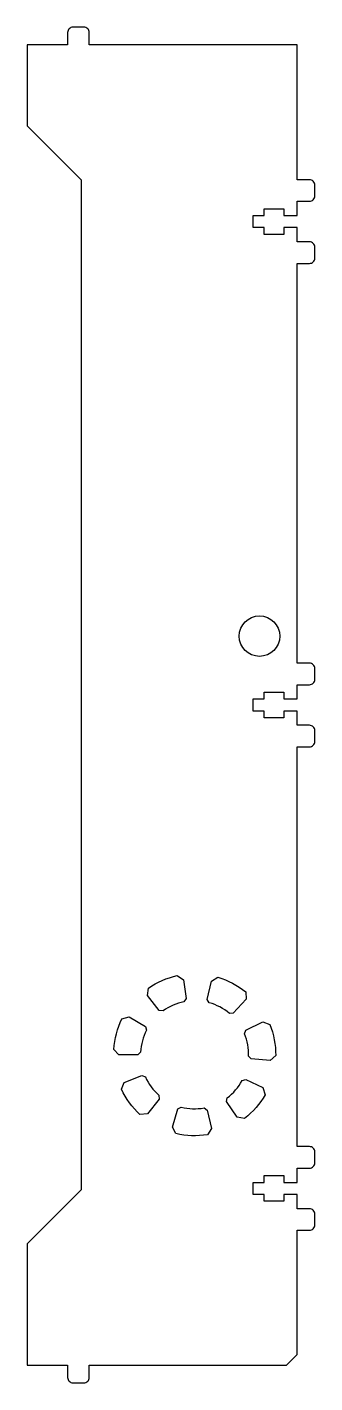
# Model space of a CAD drawing. Header units: millimetres. Extents: x 0 to 106, y -6 to 496.
import ezdxf

# ---------------------------------------------------------------- set-up
doc = ezdxf.new("R2010")
doc.units = ezdxf.units.MM

msp = doc.modelspace()

# ---------------------------------------------------------------- linework, layer by layer
for points in [[(96, 0), (100, 4), (100, 50), (104.5, 50, 0.414214), (106.5, 52), (106.5, 56, 0.414214), (104.5, 58), (100, 58), (100, 63.25), (95, 63.25), (95, 60.75), (87.7, 60.75), (87.7, 63.25), (83.7, 63.25), (83.7, 67.75), (87.7, 67.75), (87.7, 70.25), (95, 70.25), (95, 67.75), (100, 67.75), (100, 73), (104.5, 73, 0.414214), (106.5, 75), (106.5, 79, 0.414214), (104.5, 81), (100, 81), (100, 229), (104.5, 229, 0.414214), (106.5, 231), (106.5, 235, 0.414214), (104.5, 237), (100, 237), (100, 242.25), (95, 242.25), (95, 239.75), (87.7, 239.75), (87.7, 242.25), (83.7, 242.25), (83.7, 246.75), (87.7, 246.75), (87.7, 249.25), (95, 249.25), (95, 246.75), (100, 246.75), (100, 252), (104.5, 252, 0.414214), (106.5, 254), (106.5, 258, 0.414214), (104.5, 260), (100, 260), (100, 408), (104.5, 408, 0.414214), (106.5, 410), (106.5, 414, 0.414214), (104.5, 416), (100, 416), (100, 421.25), (95, 421.25), (95, 418.75), (87.7, 418.75), (87.7, 421.25), (83.7, 421.25), (83.7, 425.75), (87.7, 425.75), (87.7, 428.25), (95, 428.25), (95, 425.75), (100, 425.75), (100, 431), (104.5, 431, 0.414214), (106.5, 433), (106.5, 437, 0.414214), (104.5, 439), (100, 439), (100, 489), (23, 489), (23, 493.5, 0.414214), (21, 495.5), (17, 495.5, 0.414214), (15, 493.5), (15, 489), (0, 489), (0, 459), (20, 439), (20, 65), (0, 45), (0, 0), (15, 0), (15, -4.5, 0.414214), (17, -6.5), (21, -6.5, 0.414214), (23, -4.5), (23, 0)], [(44.9, 139.65, -0.097871), (55.56, 144.3), (57.83, 142.69), (58.87, 135.77), (58.03, 134.6, 0.106295), (50.33, 131.24), (48.91, 131.42), (44.54, 136.89)], [(70.61, 143.74, -0.097871), (80.89, 138.3), (81.04, 135.53), (76.28, 130.39), (74.85, 130.32, 0.106295), (67.42, 134.25), (66.67, 135.47), (68.23, 142.3)], [(37.75, 129), (43.81, 125.5), (44.2, 124.12, 0.106295), (42.02, 116), (41, 115), (34, 115), (32.07, 117, -0.097871), (35.08, 128.24)], [(89.84, 126.19, -0.097871), (92, 114.76), (89.92, 112.91), (82.94, 113.43), (81.99, 114.5, 0.106295), (80.43, 122.77), (80.92, 124.11), (87.23, 127.15)], [(41.77, 92.84, -0.097871), (34.87, 102.2), (35.94, 104.77), (42.45, 107.33), (43.77, 106.77, 0.106295), (48.76, 100.01), (48.91, 98.58), (44.54, 93.11)], [(88.1, 100.21, -0.097871), (80.51, 91.39), (77.77, 91.87), (73.83, 97.65), (74.08, 99.06, 0.106295), (79.56, 105.43), (80.92, 105.89), (87.23, 102.85)], [(66.71, 85.37, -0.097871), (55.09, 85.81), (53.75, 88.24), (55.81, 94.93), (57.07, 95.62, 0.106295), (65.47, 95.3), (66.67, 94.53), (68.23, 87.7)]]:
    msp.add_lwpolyline(points, format="xyb", close=True)
msp.add_circle((86, 270), 7.5)

doc.saveas('drawing.dxf')
